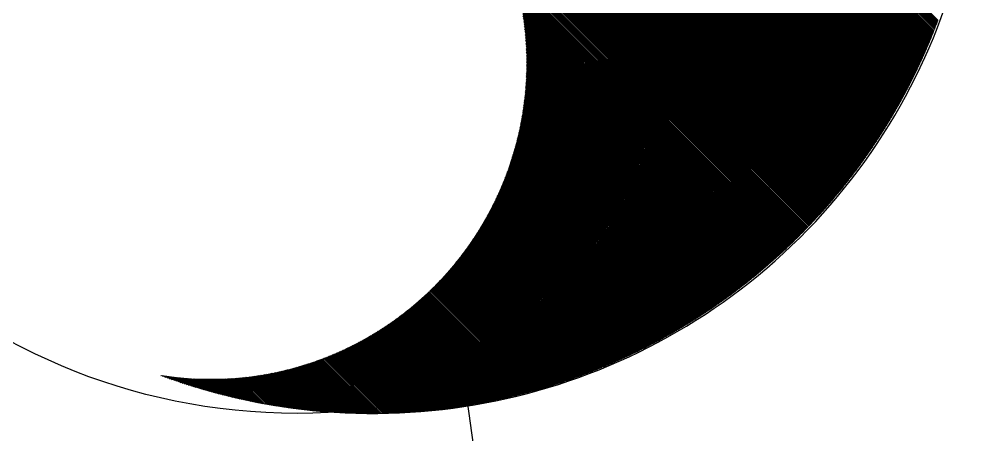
# Model space of a CAD drawing. Extents: x -437689 to -407696, y -55787 to -37037.
# Drawn here: x -424885.2 to -424827.6, y -41449.9 to -41425.2 of the extents above; entities that cross this region are included whole.
import ezdxf

# ---------------------------------------------------------------- set-up
doc = ezdxf.new("R2010")
doc.units = 0
doc.header["$LTSCALE"] = 150
doc.header["$MEASUREMENT"] = 0
doc.layers.add('DR', color=6, linetype='CONTINUOUS')

msp = doc.modelspace()

# ---------------------------------------------------------------- linework, layer by layer
at = {"layer": 'DR', "linetype": 'CONTINUOUS', "ltscale": 900}
for p, q in [((-424873.339, -41383.108, 0), (-424830.741, -41425.706, 0)), ((-424873.302, -41383.06, 0), (-424830.717, -41425.645, 0)), ((-424873.265, -41383.012, 0), (-424830.693, -41425.584, 0)), ((-424873.228, -41382.965, 0), (-424830.67, -41425.523, 0)), ((-424873.19, -41382.917, 0), (-424830.646, -41425.461, 0)), ((-424873.153, -41382.87, 0), (-424830.623, -41425.4, 0)), ((-424873.115, -41382.823, 0), (-424830.6, -41425.338, 0)), ((-424873.077, -41382.776, 0), (-424830.576, -41425.277, 0)), ((-424873.039, -41382.729, 0), (-424830.553, -41425.215, 0)), ((-424873.773, -41383.693, 0), (-424831.033, -41426.432, 0)), ((-424873.737, -41383.643, 0), (-424831.009, -41426.372, 0)), ((-424873.702, -41383.594, 0), (-424830.984, -41426.312, 0)), ((-424873.666, -41383.544, 0), (-424830.959, -41426.252, 0)), ((-424873.631, -41383.495, 0), (-424830.934, -41426.191, 0)), ((-424873.595, -41383.446, 0), (-424830.91, -41426.131, 0)), ((-424873.559, -41383.397, 0), (-424830.886, -41426.071, 0)), ((-424873.522, -41383.349, 0), (-424830.861, -41426.01, 0)), ((-424873.486, -41383.3, 0), (-424830.837, -41425.949, 0)), ((-424873.45, -41383.252, 0), (-424830.813, -41425.889, 0)), ((-424873.413, -41383.204, 0), (-424830.789, -41425.828, 0)), ((-424873.376, -41383.155, 0), (-424830.765, -41425.767, 0)), ((-424874.151, -41384.248, 0), (-424831.313, -41427.086, 0)), ((-424874.117, -41384.196, 0), (-424831.287, -41427.027, 0)), ((-424874.083, -41384.145, 0), (-424831.261, -41426.967, 0)), ((-424874.049, -41384.095, 0), (-424831.236, -41426.908, 0)), ((-424874.015, -41384.044, 0), (-424831.21, -41426.849, 0)), ((-424873.981, -41383.993, 0), (-424831.185, -41426.79, 0)), ((-424873.947, -41383.943, 0), (-424831.159, -41426.73, 0)), ((-424873.912, -41383.892, 0), (-424831.134, -41426.671, 0)), ((-424873.878, -41383.842, 0), (-424831.109, -41426.611, 0)), ((-424873.843, -41383.792, 0), (-424831.083, -41426.551, 0)), ((-424873.808, -41383.742, 0), (-424831.058, -41426.492, 0)), ((-424874.511, -41384.821, 0), (-424831.603, -41427.729, 0)), ((-424874.479, -41384.768, 0), (-424831.576, -41427.671, 0)), ((-424874.447, -41384.715, 0), (-424831.55, -41427.613, 0)), ((-424874.414, -41384.663, 0), (-424831.523, -41427.554, 0)), ((-424874.382, -41384.61, 0), (-424831.496, -41427.496, 0)), ((-424874.349, -41384.558, 0), (-424831.47, -41427.438, 0)), ((-424874.317, -41384.506, 0), (-424831.444, -41427.379, 0)), ((-424874.284, -41384.454, 0), (-424831.417, -41427.321, 0)), ((-424874.251, -41384.402, 0), (-424831.391, -41427.262, 0)), ((-424874.218, -41384.351, 0), (-424831.365, -41427.203, 0)), ((-424874.184, -41384.299, 0), (-424831.339, -41427.144, 0)), ((-424874.852, -41385.413, 0), (-424831.904, -41428.362, 0)), ((-424874.822, -41385.359, 0), (-424831.876, -41428.305, 0)), ((-424874.791, -41385.304, 0), (-424831.848, -41428.247, 0)), ((-424874.761, -41385.25, 0), (-424831.821, -41428.19, 0)), ((-424874.73, -41385.196, 0), (-424831.793, -41428.133, 0)), ((-424874.699, -41385.142, 0), (-424831.766, -41428.075, 0)), ((-424874.668, -41385.088, 0), (-424831.738, -41428.018, 0)), ((-424874.637, -41385.034, 0), (-424831.711, -41427.96, 0)), ((-424874.606, -41384.981, 0), (-424831.684, -41427.902, 0)), ((-424874.574, -41384.927, 0), (-424831.657, -41427.845, 0)), ((-424874.543, -41384.874, 0), (-424831.63, -41427.787, 0)), ((-424875.145, -41385.968, 0), (-424832.186, -41428.928, 0)), ((-424875.117, -41385.912, 0), (-424832.157, -41428.872, 0)), ((-424875.088, -41385.856, 0), (-424832.128, -41428.816, 0)), ((-424875.059, -41385.8, 0), (-424832.1, -41428.759, 0)), ((-424875.03, -41385.744, 0), (-424832.072, -41428.703, 0)), ((-424875.001, -41385.689, 0), (-424832.044, -41428.646, 0)), ((-424874.971, -41385.633, 0), (-424832.015, -41428.589, 0)), ((-424874.942, -41385.578, 0), (-424831.987, -41428.533, 0)), ((-424874.912, -41385.523, 0), (-424831.959, -41428.476, 0)), ((-424874.882, -41385.468, 0), (-424831.931, -41428.419, 0)), ((-424875.422, -41386.54, 0), (-424832.476, -41429.487, 0)), ((-424875.395, -41386.482, 0), (-424832.446, -41429.431, 0)), ((-424875.368, -41386.424, 0), (-424832.417, -41429.376, 0)), ((-424875.341, -41386.367, 0), (-424832.388, -41429.32, 0)), ((-424875.313, -41386.309, 0), (-424832.359, -41429.264, 0)), ((-424875.286, -41386.252, 0), (-424832.33, -41429.209, 0)), ((-424875.258, -41386.195, 0), (-424832.301, -41429.153, 0)), ((-424875.23, -41386.138, 0), (-424832.272, -41429.097, 0)), ((-424875.202, -41386.081, 0), (-424832.243, -41429.041, 0)), ((-424875.174, -41386.025, 0), (-424832.214, -41428.985, 0)), ((-424875.682, -41387.129, 0), (-424832.774, -41430.037, 0)), ((-424875.657, -41387.069, 0), (-424832.744, -41429.982, 0)), ((-424875.631, -41387.01, 0), (-424832.714, -41429.928, 0)), ((-424875.606, -41386.951, 0), (-424832.684, -41429.873, 0)), ((-424875.58, -41386.891, 0), (-424832.654, -41429.818, 0)), ((-424875.554, -41386.832, 0), (-424832.624, -41429.763, 0)), ((-424875.528, -41386.774, 0), (-424832.594, -41429.708, 0)), ((-424875.502, -41386.715, 0), (-424832.564, -41429.653, 0)), ((-424875.475, -41386.657, 0), (-424832.535, -41429.597, 0)), ((-424875.449, -41386.598, 0), (-424832.505, -41429.542, 0)), ((-424875.923, -41387.736, 0), (-424833.08, -41430.579, 0)), ((-424875.9, -41387.674, 0), (-424833.049, -41430.525, 0)), ((-424875.877, -41387.613, 0), (-424833.018, -41430.471, 0)), ((-424875.853, -41387.552, 0), (-424832.987, -41430.417, 0)), ((-424875.829, -41387.491, 0), (-424832.957, -41430.363, 0)), ((-424875.805, -41387.43, 0), (-424832.926, -41430.309, 0)), ((-424875.781, -41387.37, 0), (-424832.895, -41430.255, 0)), ((-424875.756, -41387.309, 0), (-424832.865, -41430.2, 0)), ((-424875.732, -41387.249, 0), (-424832.835, -41430.146, 0)), ((-424875.707, -41387.189, 0), (-424832.804, -41430.092, 0)), ((-424876.125, -41388.298, 0), (-424833.363, -41431.061, 0)), ((-424876.103, -41388.235, 0), (-424833.331, -41431.007, 0)), ((-424876.082, -41388.172, 0), (-424833.299, -41430.954, 0)), ((-424876.06, -41388.109, 0), (-424833.268, -41430.901, 0)), ((-424876.037, -41388.046, 0), (-424833.236, -41430.847, 0)), ((-424876.015, -41387.984, 0), (-424833.205, -41430.794, 0)), ((-424875.992, -41387.922, 0), (-424833.174, -41430.74, 0)), ((-424875.97, -41387.86, 0), (-424833.142, -41430.687, 0)), ((-424875.947, -41387.798, 0), (-424833.111, -41430.633, 0)), ((-424876.311, -41388.876, 0), (-424833.651, -41431.536, 0)), ((-424876.291, -41388.811, 0), (-424833.619, -41431.483, 0)), ((-424876.271, -41388.746, 0), (-424833.586, -41431.431, 0)), ((-424876.251, -41388.682, 0), (-424833.554, -41431.378, 0)), ((-424876.23, -41388.617, 0), (-424833.522, -41431.325, 0)), ((-424876.209, -41388.553, 0), (-424833.49, -41431.272, 0)), ((-424876.189, -41388.489, 0), (-424833.458, -41431.22, 0)), ((-424876.168, -41388.425, 0), (-424833.426, -41431.167, 0)), ((-424876.146, -41388.362, 0), (-424833.394, -41431.114, 0)), ((-424876.461, -41389.404, 0), (-424833.913, -41431.953, 0)), ((-424876.443, -41389.337, 0), (-424833.88, -41431.901, 0)), ((-424876.425, -41389.271, 0), (-424833.847, -41431.849, 0)), ((-424876.406, -41389.205, 0), (-424833.814, -41431.797, 0)), ((-424876.388, -41389.138, 0), (-424833.781, -41431.745, 0)), ((-424876.369, -41389.073, 0), (-424833.749, -41431.693, 0)), ((-424876.35, -41389.007, 0), (-424833.716, -41431.64, 0)), ((-424876.33, -41388.941, 0), (-424833.684, -41431.588, 0)), ((-424876.614, -41390.015, 0), (-424834.213, -41432.416, 0)), ((-424876.598, -41389.946, 0), (-424834.179, -41432.365, 0)), ((-424876.582, -41389.878, 0), (-424834.146, -41432.314, 0)), ((-424876.565, -41389.809, 0), (-424834.112, -41432.262, 0)), ((-424876.549, -41389.741, 0), (-424834.079, -41432.211, 0)), ((-424876.532, -41389.673, 0), (-424834.046, -41432.159, 0)), ((-424876.514, -41389.606, 0), (-424834.012, -41432.108, 0)), ((-424876.497, -41389.538, 0), (-424833.979, -41432.056, 0)), ((-424876.479, -41389.471, 0), (-424833.946, -41432.005, 0)), ((-424876.735, -41390.573, 0), (-424834.485, -41432.823, 0)), ((-424876.72, -41390.503, 0), (-424834.451, -41432.772, 0)), ((-424876.706, -41390.432, 0), (-424834.417, -41432.722, 0)), ((-424876.691, -41390.362, 0), (-424834.383, -41432.671, 0)), ((-424876.676, -41390.292, 0), (-424834.349, -41432.62, 0)), ((-424876.661, -41390.223, 0), (-424834.315, -41432.569, 0)), ((-424876.646, -41390.153, 0), (-424834.281, -41432.518, 0)), ((-424876.63, -41390.084, 0), (-424834.247, -41432.467, 0)), ((-424876.839, -41391.148, 0), (-424834.762, -41433.225, 0)), ((-424876.827, -41391.075, 0), (-424834.727, -41433.175, 0)), ((-424876.814, -41391.003, 0), (-424834.692, -41433.125, 0)), ((-424876.802, -41390.931, 0), (-424834.658, -41433.075, 0)), ((-424876.789, -41390.859, 0), (-424834.623, -41433.024, 0)), ((-424876.776, -41390.787, 0), (-424834.588, -41432.974, 0)), ((-424876.762, -41390.716, 0), (-424834.554, -41432.924, 0)), ((-424876.749, -41390.644, 0), (-424834.52, -41432.873, 0)), ((-424876.926, -41391.739, 0), (-424835.044, -41433.622, 0)), ((-424876.917, -41391.664, 0), (-424835.008, -41433.573, 0)), ((-424876.906, -41391.59, 0), (-424834.973, -41433.523, 0)), ((-424876.896, -41391.515, 0), (-424834.937, -41433.474, 0)), ((-424876.885, -41391.441, 0), (-424834.902, -41433.424, 0)), ((-424876.874, -41391.368, 0), (-424834.867, -41433.374, 0)), ((-424876.863, -41391.294, 0), (-424834.832, -41433.325, 0)), ((-424876.851, -41391.221, 0), (-424834.797, -41433.275, 0)), ((-424876.988, -41392.272, 0), (-424835.294, -41433.966, 0)), ((-424876.98, -41392.195, 0), (-424835.258, -41433.917, 0)), ((-424876.972, -41392.118, 0), (-424835.222, -41433.868, 0)), ((-424876.963, -41392.042, 0), (-424835.186, -41433.819, 0)), ((-424876.955, -41391.966, 0), (-424835.15, -41433.77, 0)), ((-424876.946, -41391.89, 0), (-424835.115, -41433.721, 0)), ((-424876.936, -41391.814, 0), (-424835.079, -41433.671, 0)), ((-424877.04, -41392.898, 0), (-424835.584, -41434.354, 0)), ((-424877.035, -41392.819, 0), (-424835.548, -41434.306, 0)), ((-424877.029, -41392.74, 0), (-424835.511, -41434.258, 0)), ((-424877.023, -41392.661, 0), (-424835.475, -41434.209, 0)), ((-424877.017, -41392.582, 0), (-424835.438, -41434.161, 0)), ((-424877.01, -41392.504, 0), (-424835.402, -41434.112, 0)), ((-424877.003, -41392.426, 0), (-424835.366, -41434.063, 0)), ((-424876.996, -41392.349, 0), (-424835.33, -41434.015, 0)), ((-424877.068, -41393.464, 0), (-424835.842, -41434.69, 0)), ((-424877.065, -41393.383, 0), (-424835.805, -41434.643, 0)), ((-424877.062, -41393.301, 0), (-424835.768, -41434.595, 0)), ((-424877.058, -41393.22, 0), (-424835.731, -41434.547, 0)), ((-424877.054, -41393.139, 0), (-424835.694, -41434.499, 0)), ((-424877.05, -41393.058, 0), (-424835.657, -41434.451, 0)), ((-424877.045, -41392.978, 0), (-424835.621, -41434.403, 0)), ((-424877.078, -41393.964, 0), (-424836.066, -41434.976, 0)), ((-424877.078, -41394.048, 0), (-424836.103, -41435.023, 0)), ((-424877.077, -41393.88, 0), (-424836.028, -41434.928, 0)), ((-424877.076, -41393.796, 0), (-424835.991, -41434.881, 0)), ((-424877.075, -41393.712, 0), (-424835.954, -41434.833, 0)), ((-424877.073, -41393.629, 0), (-424835.916, -41434.786, 0)), ((-424877.071, -41393.547, 0), (-424835.879, -41434.738, 0)), ((-424877.078, -41394.133, 0), (-424836.141, -41435.07, 0)), ((-424877.077, -41394.219, 0), (-424836.179, -41435.117, 0)), ((-424877.077, -41394.304, 0), (-424836.217, -41435.164, 0)), ((-424877.075, -41394.391, 0), (-424836.254, -41435.211, 0)), ((-424877.073, -41394.477, 0), (-424836.292, -41435.258, 0)), ((-424877.071, -41394.564, 0), (-424836.33, -41435.305, 0)), ((-424877.069, -41394.652, 0), (-424836.368, -41435.352, 0)), ((-424877.065, -41394.74, 0), (-424836.407, -41435.399, 0)), ((-424877.062, -41394.828, 0), (-424836.445, -41435.445, 0)), ((-424877.058, -41394.917, 0), (-424836.483, -41435.492, 0)), ((-424877.053, -41395.006, 0), (-424836.521, -41435.538, 0)), ((-424877.049, -41395.096, 0), (-424836.56, -41435.585, 0)), ((-424877.043, -41395.186, 0), (-424836.598, -41435.631, 0)), ((-424877.037, -41395.277, 0), (-424836.637, -41435.677, 0)), ((-424877.031, -41395.368, 0), (-424836.676, -41435.724, 0)), ((-424877.024, -41395.46, 0), (-424836.714, -41435.77, 0)), ((-424877.016, -41395.553, 0), (-424836.753, -41435.816, 0)), ((-424877.008, -41395.645, 0), (-424836.792, -41435.862, 0)), ((-424877, -41395.739, 0), (-424836.831, -41435.908, 0)), ((-424876.991, -41395.833, 0), (-424836.87, -41435.954, 0)), ((-424876.981, -41395.927, 0), (-424836.909, -41435.999, 0)), ((-424876.971, -41396.022, 0), (-424836.948, -41436.045, 0)), ((-424876.96, -41396.118, 0), (-424836.987, -41436.091, 0)), ((-424876.949, -41396.214, 0), (-424837.027, -41436.136, 0)), ((-424876.937, -41396.311, 0), (-424837.066, -41436.182, 0)), ((-424876.925, -41396.408, 0), (-424837.105, -41436.227, 0)), ((-424876.911, -41396.506, 0), (-424837.145, -41436.273, 0)), ((-424876.898, -41396.605, 0), (-424837.184, -41436.318, 0)), ((-424876.883, -41396.704, 0), (-424837.224, -41436.363, 0)), ((-424876.868, -41396.804, 0), (-424837.264, -41436.408, 0)), ((-424876.852, -41396.905, 0), (-424837.304, -41436.453, 0)), ((-424876.835, -41397.006, 0), (-424837.343, -41436.498, 0)), ((-424876.818, -41397.108, 0), (-424837.383, -41436.543, 0)), ((-424876.8, -41397.211, 0), (-424837.423, -41436.588, 0)), ((-424876.781, -41397.315, 0), (-424837.463, -41436.633, 0)), ((-424876.762, -41397.419, 0), (-424837.504, -41436.678, 0)), ((-424876.741, -41397.525, 0), (-424837.544, -41436.722, 0)), ((-424876.72, -41397.631, 0), (-424837.584, -41436.767, 0)), ((-424876.698, -41397.737, 0), (-424837.624, -41436.811, 0)), ((-424876.675, -41397.845, 0), (-424837.665, -41436.856, 0)), ((-424876.652, -41397.954, 0), (-424837.705, -41436.9, 0)), ((-424876.627, -41398.063, 0), (-424837.746, -41436.944, 0)), ((-424876.601, -41398.174, 0), (-424837.786, -41436.989, 0)), ((-424876.575, -41398.285, 0), (-424837.827, -41437.033, 0)), ((-424876.547, -41398.398, 0), (-424837.868, -41437.077, 0)), ((-424859.858, -41415.171, 0), (-424837.909, -41437.121, 0)), ((-424859.337, -41415.777, 0), (-424837.95, -41437.165, 0)), ((-424858.998, -41416.201, 0), (-424837.991, -41437.209, 0)), ((-424858.733, -41416.551, 0), (-424838.032, -41437.252, 0)), ((-424858.51, -41416.859, 0), (-424838.073, -41437.296, 0)), ((-424858.316, -41417.138, 0), (-424838.114, -41437.34, 0)), ((-424858.144, -41417.395, 0), (-424838.155, -41437.383, 0)), ((-424857.988, -41417.636, 0), (-424838.197, -41437.427, 0)), ((-424857.845, -41417.863, 0), (-424838.238, -41437.47, 0)), ((-424857.714, -41418.079, 0), (-424838.28, -41437.514, 0)), ((-424857.592, -41418.286, 0), (-424838.321, -41437.557, 0)), ((-424857.478, -41418.485, 0), (-424838.363, -41437.6, 0)), ((-424857.371, -41418.677, 0), (-424838.405, -41437.643, 0)), ((-424857.271, -41418.862, 0), (-424838.446, -41437.686, 0)), ((-424857.176, -41419.042, 0), (-424838.488, -41437.729, 0)), ((-424857.086, -41419.217, 0), (-424838.53, -41437.772, 0)), ((-424857, -41419.387, 0), (-424838.572, -41437.815, 0)), ((-424856.919, -41419.554, 0), (-424838.614, -41437.858, 0)), ((-424856.841, -41419.716, 0), (-424838.656, -41437.901, 0)), ((-424856.767, -41419.875, 0), (-424838.698, -41437.944, 0)), ((-424856.696, -41420.03, 0), (-424838.741, -41437.986, 0)), ((-424856.628, -41420.183, 0), (-424838.783, -41438.029, 0)), ((-424856.564, -41420.333, 0), (-424838.825, -41438.071, 0)), ((-424856.501, -41420.48, 0), (-424838.868, -41438.113, 0)), ((-424856.441, -41420.625, 0), (-424838.91, -41438.156, 0)), ((-424856.384, -41420.767, 0), (-424838.953, -41438.198, 0)), ((-424856.329, -41420.907, 0), (-424838.996, -41438.24, 0)), ((-424856.275, -41421.045, 0), (-424839.038, -41438.282, 0)), ((-424856.224, -41421.181, 0), (-424839.081, -41438.324, 0)), ((-424856.175, -41421.316, 0), (-424839.124, -41438.366, 0)), ((-424856.127, -41421.448, 0), (-424839.167, -41438.408, 0)), ((-424856.081, -41421.579, 0), (-424839.21, -41438.45, 0)), ((-424856.037, -41421.708, 0), (-424839.253, -41438.492, 0)), ((-424855.994, -41421.836, 0), (-424839.296, -41438.533, 0)), ((-424855.953, -41421.962, 0), (-424839.34, -41438.575, 0)), ((-424855.913, -41422.086, 0), (-424839.383, -41438.616, 0)), ((-424855.875, -41422.209, 0), (-424839.426, -41438.658, 0)), ((-424855.838, -41422.331, 0), (-424839.47, -41438.699, 0)), ((-424855.802, -41422.452, 0), (-424839.513, -41438.741, 0)), ((-424855.767, -41422.571, 0), (-424839.557, -41438.782, 0)), ((-424855.734, -41422.69, 0), (-424839.601, -41438.823, 0)), ((-424855.702, -41422.807, 0), (-424839.644, -41438.864, 0)), ((-424855.671, -41422.923, 0), (-424839.688, -41438.905, 0)), ((-424855.641, -41423.038, 0), (-424839.732, -41438.946, 0)), ((-424855.611, -41423.152, 0), (-424839.776, -41438.987, 0)), ((-424855.583, -41423.265, 0), (-424839.82, -41439.028, 0)), ((-424855.556, -41423.377, 0), (-424839.864, -41439.069, 0)), ((-424855.53, -41423.488, 0), (-424839.908, -41439.109, 0)), ((-424855.505, -41423.598, 0), (-424839.953, -41439.15, 0)), ((-424855.481, -41423.707, 0), (-424839.997, -41439.19, 0)), ((-424855.457, -41423.815, 0), (-424840.041, -41439.231, 0)), ((-424855.435, -41423.923, 0), (-424840.086, -41439.271, 0)), ((-424855.413, -41424.029, 0), (-424840.13, -41439.312, 0)), ((-424855.392, -41424.135, 0), (-424840.175, -41439.352, 0)), ((-424855.371, -41424.24, 0), (-424840.22, -41439.392, 0)), ((-424855.352, -41424.345, 0), (-424840.264, -41439.432, 0)), ((-424855.333, -41424.448, 0), (-424840.309, -41439.472, 0)), ((-424855.315, -41424.551, 0), (-424840.354, -41439.512, 0)), ((-424855.298, -41424.653, 0), (-424840.399, -41439.552, 0)), ((-424855.281, -41424.755, 0), (-424840.444, -41439.592, 0)), ((-424855.265, -41424.856, 0), (-424840.489, -41439.632, 0)), ((-424855.25, -41424.956, 0), (-424840.534, -41439.671, 0)), ((-424855.235, -41425.055, 0), (-424840.58, -41439.711, 0)), ((-424855.221, -41425.154, 0), (-424840.625, -41439.751, 0)), ((-424855.208, -41425.252, 0), (-424840.67, -41439.79, 0)), ((-424855.195, -41425.35, 0), (-424840.716, -41439.829, 0)), ((-424855.183, -41425.447, 0), (-424840.761, -41439.869, 0)), ((-424855.171, -41425.544, 0), (-424840.807, -41439.908, 0)), ((-424855.16, -41425.639, 0), (-424840.853, -41439.947, 0)), ((-424855.15, -41425.735, 0), (-424840.898, -41439.986, 0)), ((-424855.14, -41425.83, 0), (-424840.944, -41440.025, 0)), ((-424855.13, -41425.924, 0), (-424840.99, -41440.064, 0)), ((-424855.121, -41426.018, 0), (-424841.036, -41440.103, 0)), ((-424855.113, -41426.111, 0), (-424841.082, -41440.142, 0)), ((-424855.105, -41426.204, 0), (-424841.128, -41440.181, 0)), ((-424855.098, -41426.296, 0), (-424841.174, -41440.219, 0)), ((-424855.091, -41426.387, 0), (-424841.22, -41440.258, 0)), ((-424855.085, -41426.479, 0), (-424841.267, -41440.297, 0)), ((-424855.079, -41426.569, 0), (-424841.313, -41440.335, 0)), ((-424855.073, -41426.66, 0), (-424841.36, -41440.373, 0)), ((-424855.068, -41426.75, 0), (-424841.406, -41440.412, 0)), ((-424855.064, -41426.839, 0), (-424841.453, -41440.45, 0)), ((-424855.06, -41426.928, 0), (-424841.499, -41440.488, 0)), ((-424855.056, -41427.016, 0), (-424841.546, -41440.526, 0)), ((-424855.053, -41427.105, 0), (-424841.593, -41440.564, 0)), ((-424855.05, -41427.192, 0), (-424841.64, -41440.602, 0)), ((-424855.048, -41427.279, 0), (-424841.687, -41440.64, 0)), ((-424855.046, -41427.366, 0), (-424841.734, -41440.678, 0)), ((-424855.044, -41427.453, 0), (-424841.781, -41440.716, 0)), ((-424855.044, -41428.047, 0), (-424842.113, -41440.978, 0)), ((-424855.043, -41427.539, 0), (-424841.828, -41440.754, 0)), ((-424855.043, -41427.963, 0), (-424842.065, -41440.941, 0)), ((-424855.042, -41427.624, 0), (-424841.875, -41440.791, 0)), ((-424855.042, -41427.709, 0), (-424841.923, -41440.829, 0)), ((-424855.042, -41427.794, 0), (-424841.97, -41440.866, 0)), ((-424855.042, -41427.879, 0), (-424842.017, -41440.904, 0)), ((-424855.062, -41428.623, 0), (-424842.448, -41441.237, 0)), ((-424855.058, -41428.541, 0), (-424842.4, -41441.2, 0)), ((-424855.055, -41428.46, 0), (-424842.352, -41441.163, 0)), ((-424855.052, -41428.378, 0), (-424842.304, -41441.126, 0)), ((-424855.05, -41428.296, 0), (-424842.256, -41441.089, 0)), ((-424855.047, -41428.213, 0), (-424842.208, -41441.052, 0)), ((-424855.046, -41428.13, 0), (-424842.16, -41441.015, 0)), ((-424855.096, -41429.182, 0), (-424842.787, -41441.492, 0)), ((-424855.091, -41429.103, 0), (-424842.738, -41441.456, 0)), ((-424855.085, -41429.024, 0), (-424842.689, -41441.419, 0)), ((-424855.08, -41428.944, 0), (-424842.641, -41441.383, 0)), ((-424855.075, -41428.864, 0), (-424842.593, -41441.347, 0)), ((-424855.07, -41428.784, 0), (-424842.544, -41441.31, 0)), ((-424855.066, -41428.704, 0), (-424842.496, -41441.273, 0)), ((-424855.146, -41429.727, 0), (-424843.129, -41441.744, 0)), ((-424855.138, -41429.65, 0), (-424843.08, -41441.708, 0)), ((-424855.13, -41429.573, 0), (-424843.031, -41441.672, 0)), ((-424855.123, -41429.495, 0), (-424842.982, -41441.636, 0)), ((-424855.116, -41429.417, 0), (-424842.933, -41441.6, 0)), ((-424855.109, -41429.339, 0), (-424842.884, -41441.564, 0)), ((-424855.103, -41429.261, 0), (-424842.835, -41441.528, 0)), ((-424855.22, -41430.332, 0), (-424843.525, -41442.027, 0)), ((-424855.21, -41430.257, 0), (-424843.475, -41441.992, 0)), ((-424855.2, -41430.182, 0), (-424843.425, -41441.956, 0)), ((-424855.19, -41430.107, 0), (-424843.376, -41441.921, 0)), ((-424855.181, -41430.031, 0), (-424843.326, -41441.886, 0)), ((-424855.172, -41429.956, 0), (-424843.277, -41441.85, 0)), ((-424855.163, -41429.88, 0), (-424843.228, -41441.815, 0)), ((-424855.154, -41429.803, 0), (-424843.178, -41441.779, 0)), ((-424855.311, -41430.92, 0), (-424843.925, -41442.305, 0)), ((-424855.298, -41430.847, 0), (-424843.875, -41442.27, 0)), ((-424855.286, -41430.774, 0), (-424843.825, -41442.236, 0)), ((-424855.275, -41430.701, 0), (-424843.774, -41442.201, 0)), ((-424855.263, -41430.628, 0), (-424843.724, -41442.166, 0)), ((-424855.252, -41430.554, 0), (-424843.674, -41442.132, 0)), ((-424855.241, -41430.48, 0), (-424843.624, -41442.097, 0)), ((-424855.23, -41430.406, 0), (-424843.575, -41442.062, 0)), ((-424855.418, -41431.492, 0), (-424844.33, -41442.579, 0)), ((-424855.403, -41431.421, 0), (-424844.28, -41442.545, 0)), ((-424855.389, -41431.35, 0), (-424844.229, -41442.511, 0)), ((-424855.376, -41431.279, 0), (-424844.178, -41442.477, 0)), ((-424855.362, -41431.207, 0), (-424844.127, -41442.442, 0)), ((-424855.349, -41431.136, 0), (-424844.077, -41442.408, 0)), ((-424855.336, -41431.064, 0), (-424844.026, -41442.374, 0)), ((-424855.323, -41430.992, 0), (-424843.976, -41442.339, 0)), ((-424855.539, -41432.049, 0), (-424844.74, -41442.847, 0)), ((-424855.523, -41431.98, 0), (-424844.689, -41442.814, 0)), ((-424855.508, -41431.911, 0), (-424844.637, -41442.781, 0)), ((-424855.492, -41431.841, 0), (-424844.586, -41442.747, 0)), ((-424855.477, -41431.772, 0), (-424844.535, -41442.714, 0)), ((-424855.461, -41431.702, 0), (-424844.484, -41442.68, 0)), ((-424855.447, -41431.632, 0), (-424844.432, -41442.646, 0)), ((-424855.432, -41431.562, 0), (-424844.381, -41442.613, 0)), ((-424855.675, -41432.592, 0), (-424845.155, -41443.111, 0)), ((-424855.657, -41432.524, 0), (-424845.103, -41443.079, 0)), ((-424855.64, -41432.457, 0), (-424845.051, -41443.046, 0)), ((-424855.623, -41432.39, 0), (-424844.999, -41443.013, 0)), ((-424855.606, -41432.322, 0), (-424844.947, -41442.98, 0)), ((-424855.589, -41432.254, 0), (-424844.895, -41442.947, 0)), ((-424855.572, -41432.186, 0), (-424844.844, -41442.914, 0)), ((-424855.556, -41432.117, 0), (-424844.792, -41442.881, 0)), ((-424855.844, -41433.186, 0), (-424845.628, -41443.403, 0)), ((-424855.824, -41433.121, 0), (-424845.575, -41443.371, 0)), ((-424855.805, -41433.056, 0), (-424845.522, -41443.338, 0)), ((-424855.786, -41432.99, 0), (-424845.47, -41443.306, 0)), ((-424855.767, -41432.924, 0), (-424845.417, -41443.274, 0)), ((-424855.748, -41432.858, 0), (-424845.365, -41443.242, 0)), ((-424855.73, -41432.792, 0), (-424845.312, -41443.209, 0)), ((-424855.711, -41432.725, 0), (-424845.26, -41443.177, 0)), ((-424855.693, -41432.658, 0), (-424845.207, -41443.144, 0)), ((-424856.029, -41433.765, 0), (-424846.107, -41443.687, 0)), ((-424856.008, -41433.702, 0), (-424846.053, -41443.656, 0)), ((-424855.986, -41433.638, 0), (-424846, -41443.625, 0)), ((-424855.966, -41433.574, 0), (-424845.946, -41443.593, 0)), ((-424855.945, -41433.51, 0), (-424845.893, -41443.562, 0)), ((-424855.924, -41433.446, 0), (-424845.84, -41443.53, 0)), ((-424855.904, -41433.381, 0), (-424845.787, -41443.498, 0)), ((-424855.884, -41433.316, 0), (-424845.734, -41443.466, 0)), ((-424855.864, -41433.251, 0), (-424845.681, -41443.435, 0)), ((-424856.229, -41434.329, 0), (-424846.592, -41443.966, 0)), ((-424856.206, -41434.267, 0), (-424846.538, -41443.935, 0)), ((-424856.183, -41434.205, 0), (-424846.483, -41443.905, 0)), ((-424856.161, -41434.143, 0), (-424846.429, -41443.874, 0)), ((-424856.138, -41434.08, 0), (-424846.375, -41443.843, 0)), ((-424856.116, -41434.018, 0), (-424846.321, -41443.812, 0)), ((-424856.094, -41433.955, 0), (-424846.268, -41443.781, 0)), ((-424856.072, -41433.892, 0), (-424846.214, -41443.75, 0)), ((-424856.05, -41433.829, 0), (-424846.16, -41443.719, 0)), ((-424856.468, -41434.938, 0), (-424847.138, -41444.268, 0)), ((-424856.444, -41434.878, 0), (-424847.083, -41444.238, 0)), ((-424856.419, -41434.818, 0), (-424847.028, -41444.208, 0)), ((-424856.395, -41434.757, 0), (-424846.974, -41444.178, 0)), ((-424856.37, -41434.696, 0), (-424846.919, -41444.148, 0)), ((-424856.346, -41434.636, 0), (-424846.864, -41444.118, 0)), ((-424856.323, -41434.575, 0), (-424846.809, -41444.088, 0)), ((-424856.299, -41434.513, 0), (-424846.755, -41444.057, 0)), ((-424856.275, -41434.452, 0), (-424846.7, -41444.027, 0)), ((-424856.252, -41434.39, 0), (-424846.646, -41443.996, 0)), ((-424856.725, -41435.53, 0), (-424847.693, -41444.562, 0)), ((-424856.698, -41435.472, 0), (-424847.637, -41444.533, 0)), ((-424856.672, -41435.413, 0), (-424847.581, -41444.504, 0)), ((-424856.646, -41435.354, 0), (-424847.526, -41444.475, 0)), ((-424856.62, -41435.295, 0), (-424847.47, -41444.445, 0)), ((-424856.594, -41435.236, 0), (-424847.415, -41444.416, 0)), ((-424856.569, -41435.177, 0), (-424847.359, -41444.386, 0)), ((-424856.543, -41435.117, 0), (-424847.304, -41444.357, 0)), ((-424856.518, -41435.058, 0), (-424847.249, -41444.327, 0)), ((-424856.493, -41434.998, 0), (-424847.193, -41444.298, 0)), ((-424856.998, -41436.105, 0), (-424848.256, -41444.848, 0)), ((-424856.97, -41436.049, 0), (-424848.199, -41444.819, 0)), ((-424856.942, -41435.992, 0), (-424848.143, -41444.791, 0)), ((-424856.914, -41435.935, 0), (-424848.086, -41444.763, 0)), ((-424856.887, -41435.877, 0), (-424848.03, -41444.734, 0)), ((-424856.859, -41435.82, 0), (-424847.973, -41444.706, 0)), ((-424856.832, -41435.762, 0), (-424847.917, -41444.677, 0)), ((-424856.805, -41435.704, 0), (-424847.861, -41444.648, 0)), ((-424856.778, -41435.646, 0), (-424847.805, -41444.62, 0)), ((-424856.751, -41435.588, 0), (-424847.749, -41444.591, 0)), ((-424857.287, -41436.665, 0), (-424848.827, -41445.125, 0)), ((-424857.257, -41436.61, 0), (-424848.769, -41445.098, 0)), ((-424857.228, -41436.554, 0), (-424848.712, -41445.07, 0)), ((-424857.198, -41436.499, 0), (-424848.655, -41445.043, 0)), ((-424857.169, -41436.443, 0), (-424848.597, -41445.015, 0)), ((-424857.14, -41436.387, 0), (-424848.54, -41444.987, 0)), ((-424857.112, -41436.331, 0), (-424848.483, -41444.96, 0)), ((-424857.083, -41436.275, 0), (-424848.426, -41444.932, 0)), ((-424857.054, -41436.219, 0), (-424848.369, -41444.904, 0)), ((-424857.026, -41436.162, 0), (-424848.312, -41444.876, 0)), ((-424857.622, -41437.263, 0), (-424849.465, -41445.42, 0)), ((-424857.591, -41437.209, 0), (-424849.406, -41445.394, 0)), ((-424857.56, -41437.156, 0), (-424849.348, -41445.368, 0)), ((-424857.529, -41437.102, 0), (-424849.29, -41445.341, 0)), ((-424857.498, -41437.048, 0), (-424849.232, -41445.314, 0)), ((-424857.468, -41436.993, 0), (-424849.173, -41445.287, 0)), ((-424857.437, -41436.939, 0), (-424849.115, -41445.261, 0)), ((-424857.407, -41436.885, 0), (-424849.058, -41445.234, 0)), ((-424857.376, -41436.83, 0), (-424849, -41445.207, 0)), ((-424857.346, -41436.775, 0), (-424848.942, -41445.18, 0)), ((-424857.317, -41436.72, 0), (-424848.884, -41445.152, 0)), ((-424857.943, -41437.791, 0), (-424850.054, -41445.68, 0)), ((-424857.91, -41437.739, 0), (-424849.994, -41445.654, 0)), ((-424857.878, -41437.686, 0), (-424849.935, -41445.629, 0)), ((-424857.845, -41437.634, 0), (-424849.876, -41445.603, 0)), ((-424857.813, -41437.581, 0), (-424849.817, -41445.577, 0)), ((-424857.781, -41437.529, 0), (-424849.758, -41445.551, 0)), ((-424857.749, -41437.476, 0), (-424849.699, -41445.525, 0)), ((-424857.717, -41437.423, 0), (-424849.641, -41445.499, 0)), ((-424857.685, -41437.37, 0), (-424849.582, -41445.473, 0)), ((-424857.654, -41437.316, 0), (-424849.523, -41445.447, 0)), ((-424858.347, -41438.405, 0), (-424850.772, -41445.98, 0)), ((-424858.313, -41438.354, 0), (-424850.712, -41445.955, 0)), ((-424858.278, -41438.304, 0), (-424850.652, -41445.931, 0)), ((-424858.244, -41438.253, 0), (-424850.591, -41445.906, 0)), ((-424858.21, -41438.202, 0), (-424850.531, -41445.881, 0)), ((-424858.176, -41438.151, 0), (-424850.471, -41445.856, 0)), ((-424858.143, -41438.1, 0), (-424850.411, -41445.831, 0)), ((-424858.109, -41438.049, 0), (-424850.352, -41445.806, 0)), ((-424858.076, -41437.998, 0), (-424850.292, -41445.781, 0)), ((-424858.042, -41437.946, 0), (-424850.232, -41445.756, 0)), ((-424858.009, -41437.894, 0), (-424850.173, -41445.731, 0)), ((-424857.976, -41437.843, 0), (-424850.113, -41445.705, 0)), ((-424858.736, -41438.95, 0), (-424851.442, -41446.243, 0)), ((-424858.7, -41438.901, 0), (-424851.381, -41446.22, 0)), ((-424858.664, -41438.852, 0), (-424851.32, -41446.196, 0)), ((-424858.628, -41438.803, 0), (-424851.258, -41446.172, 0)), ((-424858.592, -41438.753, 0), (-424851.197, -41446.149, 0)), ((-424858.557, -41438.704, 0), (-424851.136, -41446.125, 0)), ((-424858.522, -41438.655, 0), (-424851.075, -41446.101, 0)), ((-424858.487, -41438.605, 0), (-424851.015, -41446.077, 0)), ((-424858.451, -41438.555, 0), (-424850.954, -41446.053, 0)), ((-424858.417, -41438.505, 0), (-424850.893, -41446.028, 0)), ((-424858.382, -41438.455, 0), (-424850.833, -41446.004, 0)), ((-424859.179, -41439.525, 0), (-424852.186, -41446.517, 0)), ((-424859.141, -41439.478, 0), (-424852.124, -41446.495, 0)), ((-424859.104, -41439.43, 0), (-424852.061, -41446.473, 0)), ((-424859.066, -41439.383, 0), (-424851.999, -41446.45, 0)), ((-424859.029, -41439.335, 0), (-424851.937, -41446.428, 0)), ((-424858.992, -41439.288, 0), (-424851.875, -41446.405, 0)), ((-424858.955, -41439.24, 0), (-424851.813, -41446.382, 0)), ((-424858.918, -41439.192, 0), (-424851.751, -41446.359, 0)), ((-424858.881, -41439.144, 0), (-424851.689, -41446.336, 0)), ((-424858.845, -41439.095, 0), (-424851.627, -41446.313, 0)), ((-424858.808, -41439.047, 0), (-424851.565, -41446.29, 0)), ((-424858.772, -41438.998, 0), (-424851.504, -41446.266, 0)), ((-424859.681, -41440.126, 0), (-424853.008, -41446.799, 0)), ((-424859.642, -41440.08, 0), (-424852.944, -41446.778, 0)), ((-424859.602, -41440.035, 0), (-424852.88, -41446.757, 0)), ((-424859.563, -41439.989, 0), (-424852.817, -41446.736, 0)), ((-424859.524, -41439.943, 0), (-424852.753, -41446.714, 0)), ((-424859.485, -41439.897, 0), (-424852.69, -41446.693, 0)), ((-424859.446, -41439.851, 0), (-424852.626, -41446.671, 0)), ((-424859.408, -41439.805, 0), (-424852.563, -41446.65, 0)), ((-424859.369, -41439.759, 0), (-424852.5, -41446.628, 0)), ((-424859.331, -41439.712, 0), (-424852.437, -41446.606, 0)), ((-424859.293, -41439.666, 0), (-424852.374, -41446.584, 0)), ((-424859.255, -41439.619, 0), (-424852.311, -41446.562, 0)), ((-424859.217, -41439.572, 0), (-424852.249, -41446.54, 0)), ((-424860.207, -41440.703, 0), (-424853.846, -41447.064, 0)), ((-424860.165, -41440.66, 0), (-424853.781, -41447.044, 0)), ((-424860.124, -41440.616, 0), (-424853.716, -41447.024, 0)), ((-424860.083, -41440.572, 0), (-424853.651, -41447.004, 0)), ((-424860.042, -41440.528, 0), (-424853.586, -41446.984, 0)), ((-424860.002, -41440.484, 0), (-424853.521, -41446.964, 0)), ((-424859.961, -41440.439, 0), (-424853.457, -41446.944, 0)), ((-424859.921, -41440.395, 0), (-424853.392, -41446.924, 0)), ((-424859.881, -41440.35, 0), (-424853.328, -41446.903, 0)), ((-424859.84, -41440.306, 0), (-424853.264, -41446.882, 0)), ((-424859.8, -41440.261, 0), (-424853.199, -41446.862, 0)), ((-424859.76, -41440.216, 0), (-424853.135, -41446.841, 0)), ((-424859.721, -41440.171, 0), (-424853.071, -41446.82, 0)), ((-424860.755, -41441.258, 0), (-424854.701, -41447.311, 0)), ((-424860.712, -41441.216, 0), (-424854.635, -41447.293, 0)), ((-424860.669, -41441.174, 0), (-424854.569, -41447.275, 0)), ((-424860.626, -41441.132, 0), (-424854.502, -41447.256, 0)), ((-424860.584, -41441.09, 0), (-424854.436, -41447.237, 0)), ((-424860.541, -41441.047, 0), (-424854.37, -41447.218, 0)), ((-424860.499, -41441.005, 0), (-424854.304, -41447.199, 0)), ((-424860.457, -41440.962, 0), (-424854.238, -41447.18, 0)), ((-424860.415, -41440.919, 0), (-424854.173, -41447.161, 0)), ((-424860.373, -41440.876, 0), (-424854.107, -41447.142, 0)), ((-424860.331, -41440.833, 0), (-424854.042, -41447.123, 0)), ((-424860.289, -41440.79, 0), (-424853.976, -41447.103, 0)), ((-424860.248, -41440.747, 0), (-424853.911, -41447.084, 0)), ((-424861.416, -41441.87, 0), (-424855.711, -41447.574, 0)), ((-424861.371, -41441.83, 0), (-424855.643, -41447.558, 0)), ((-424861.326, -41441.79, 0), (-424855.575, -41447.541, 0)), ((-424861.281, -41441.75, 0), (-424855.507, -41447.524, 0)), ((-424861.237, -41441.71, 0), (-424855.44, -41447.507, 0)), ((-424861.192, -41441.669, 0), (-424855.372, -41447.489, 0)), ((-424861.148, -41441.629, 0), (-424855.304, -41447.472, 0)), ((-424861.104, -41441.588, 0), (-424855.237, -41447.455, 0)), ((-424861.059, -41441.547, 0), (-424855.17, -41447.437, 0)), ((-424861.016, -41441.506, 0), (-424855.102, -41447.42, 0)), ((-424860.972, -41441.465, 0), (-424855.035, -41447.402, 0)), ((-424860.928, -41441.424, 0), (-424854.968, -41447.384, 0)), ((-424860.885, -41441.383, 0), (-424854.901, -41447.366, 0)), ((-424860.841, -41441.341, 0), (-424854.835, -41447.348, 0)), ((-424860.798, -41441.3, 0), (-424854.768, -41447.33, 0)), ((-424862.06, -41442.413, 0), (-424856.677, -41447.797, 0)), ((-424862.013, -41442.375, 0), (-424856.607, -41447.782, 0)), ((-424861.967, -41442.337, 0), (-424856.538, -41447.766, 0)), ((-424861.92, -41442.299, 0), (-424856.468, -41447.751, 0)), ((-424861.873, -41442.261, 0), (-424856.399, -41447.735, 0)), ((-424861.827, -41442.222, 0), (-424856.329, -41447.72, 0)), ((-424861.781, -41442.184, 0), (-424856.26, -41447.704, 0)), ((-424861.735, -41442.145, 0), (-424856.191, -41447.688, 0)), ((-424861.689, -41442.106, 0), (-424856.122, -41447.672, 0)), ((-424861.643, -41442.067, 0), (-424856.054, -41447.656, 0)), ((-424861.597, -41442.028, 0), (-424855.985, -41447.64, 0)), ((-424861.552, -41441.989, 0), (-424855.916, -41447.624, 0)), ((-424861.506, -41441.949, 0), (-424855.848, -41447.607, 0)), ((-424861.461, -41441.91, 0), (-424855.78, -41447.591, 0)), ((-424862.83, -41443.001, 0), (-424857.809, -41448.022, 0)), ((-424862.781, -41442.965, 0), (-424857.737, -41448.009, 0)), ((-424862.732, -41442.93, 0), (-424857.666, -41447.996, 0)), ((-424862.683, -41442.894, 0), (-424857.594, -41447.982, 0)), ((-424862.634, -41442.858, 0), (-424857.523, -41447.969, 0)), ((-424862.586, -41442.821, 0), (-424857.452, -41447.955, 0)), ((-424862.537, -41442.785, 0), (-424857.381, -41447.941, 0)), ((-424862.489, -41442.748, 0), (-424857.31, -41447.927, 0)), ((-424862.441, -41442.712, 0), (-424857.239, -41447.913, 0)), ((-424862.393, -41442.675, 0), (-424857.168, -41447.899, 0)), ((-424862.345, -41442.638, 0), (-424857.098, -41447.885, 0)), ((-424862.297, -41442.601, 0), (-424857.027, -41447.871, 0)), ((-424862.249, -41442.564, 0), (-424856.957, -41447.856, 0)), ((-424862.202, -41442.526, 0), (-424856.887, -41447.841, 0)), ((-424862.155, -41442.489, 0), (-424856.817, -41447.827, 0)), ((-424862.107, -41442.451, 0), (-424856.747, -41447.812, 0)), ((-424863.687, -41443.586, 0), (-424859.048, -41448.226, 0)), ((-424863.636, -41443.553, 0), (-424858.974, -41448.215, 0)), ((-424863.584, -41443.52, 0), (-424858.9, -41448.204, 0)), ((-424863.533, -41443.486, 0), (-424858.826, -41448.193, 0)), ((-424863.482, -41443.452, 0), (-424858.753, -41448.181, 0)), ((-424863.431, -41443.419, 0), (-424858.679, -41448.17, 0)), ((-424863.38, -41443.385, 0), (-424858.606, -41448.158, 0)), ((-424863.329, -41443.35, 0), (-424858.533, -41448.147, 0)), ((-424863.279, -41443.316, 0), (-424858.46, -41448.135, 0)), ((-424863.228, -41443.282, 0), (-424858.387, -41448.123, 0)), ((-424863.178, -41443.247, 0), (-424858.315, -41448.111, 0)), ((-424863.128, -41443.212, 0), (-424858.242, -41448.098, 0)), ((-424863.078, -41443.178, 0), (-424858.169, -41448.086, 0)), ((-424863.028, -41443.143, 0), (-424858.097, -41448.074, 0)), ((-424862.978, -41443.107, 0), (-424858.025, -41448.061, 0)), ((-424862.929, -41443.072, 0), (-424857.953, -41448.048, 0)), ((-424862.879, -41443.037, 0), (-424857.881, -41448.035, 0)), ((-424864.641, -41444.16, 0), (-424860.403, -41448.399, 0)), ((-424864.587, -41444.13, 0), (-424860.326, -41448.39, 0)), ((-424864.532, -41444.099, 0), (-424860.25, -41448.382, 0)), ((-424864.479, -41444.068, 0), (-424860.173, -41448.373, 0)), ((-424864.425, -41444.037, 0), (-424860.097, -41448.364, 0)), ((-424864.371, -41444.006, 0), (-424860.022, -41448.355, 0)), ((-424864.318, -41443.974, 0), (-424859.946, -41448.346, 0)), ((-424864.264, -41443.943, 0), (-424859.87, -41448.337, 0)), ((-424864.211, -41443.911, 0), (-424859.795, -41448.328, 0)), ((-424864.158, -41443.879, 0), (-424859.719, -41448.318, 0)), ((-424864.105, -41443.847, 0), (-424859.644, -41448.308, 0)), ((-424864.052, -41443.815, 0), (-424859.569, -41448.299, 0)), ((-424864, -41443.783, 0), (-424859.494, -41448.289, 0)), ((-424863.947, -41443.751, 0), (-424859.419, -41448.279, 0)), ((-424863.895, -41443.718, 0), (-424859.345, -41448.268, 0)), ((-424863.843, -41443.685, 0), (-424859.27, -41448.258, 0)), ((-424863.791, -41443.653, 0), (-424859.196, -41448.247, 0)), ((-424863.739, -41443.62, 0), (-424859.122, -41448.237, 0)), ((-424865.758, -41444.74, 0), (-424861.965, -41448.533, 0)), ((-424865.7, -41444.713, 0), (-424861.885, -41448.528, 0)), ((-424865.643, -41444.685, 0), (-424861.806, -41448.523, 0)), ((-424865.586, -41444.657, 0), (-424861.727, -41448.517, 0)), ((-424865.529, -41444.629, 0), (-424861.647, -41448.511, 0)), ((-424865.473, -41444.601, 0), (-424861.568, -41448.506, 0)), ((-424865.416, -41444.573, 0), (-424861.49, -41448.499, 0)), ((-424865.36, -41444.544, 0), (-424861.411, -41448.493, 0)), ((-424865.304, -41444.516, 0), (-424861.332, -41448.487, 0)), ((-424865.247, -41444.487, 0), (-424861.254, -41448.48, 0)), ((-424865.191, -41444.458, 0), (-424861.176, -41448.474, 0)), ((-424865.136, -41444.429, 0), (-424861.098, -41448.467, 0)), ((-424865.08, -41444.4, 0), (-424861.02, -41448.46, 0)), ((-424865.025, -41444.37, 0), (-424860.942, -41448.453, 0)), ((-424864.969, -41444.341, 0), (-424860.865, -41448.446, 0)), ((-424864.914, -41444.311, 0), (-424860.787, -41448.438, 0)), ((-424864.859, -41444.281, 0), (-424860.71, -41448.43, 0)), ((-424864.804, -41444.251, 0), (-424860.633, -41448.423, 0)), ((-424864.75, -41444.221, 0), (-424860.556, -41448.415, 0)), ((-424864.695, -41444.191, 0), (-424860.479, -41448.407, 0)), ((-424867.061, -41445.303, 0), (-424863.761, -41448.604, 0)), ((-424867, -41445.28, 0), (-424863.678, -41448.602, 0)), ((-424866.94, -41445.256, 0), (-424863.594, -41448.601, 0)), ((-424866.879, -41445.232, 0), (-424863.511, -41448.599, 0)), ((-424866.818, -41445.207, 0), (-424863.428, -41448.597, 0)), ((-424866.758, -41445.183, 0), (-424863.345, -41448.595, 0)), ((-424866.698, -41445.158, 0), (-424863.263, -41448.593, 0)), ((-424866.638, -41445.133, 0), (-424863.18, -41448.591, 0)), ((-424866.578, -41445.108, 0), (-424863.098, -41448.588, 0)), ((-424866.518, -41445.083, 0), (-424863.016, -41448.585, 0)), ((-424866.459, -41445.058, 0), (-424862.934, -41448.582, 0)), ((-424866.399, -41445.032, 0), (-424862.852, -41448.579, 0)), ((-424866.34, -41445.006, 0), (-424862.771, -41448.576, 0)), ((-424866.281, -41444.981, 0), (-424862.689, -41448.572, 0)), ((-424866.222, -41444.954, 0), (-424862.608, -41448.569, 0)), ((-424866.164, -41444.928, 0), (-424862.527, -41448.565, 0)), ((-424866.105, -41444.902, 0), (-424862.446, -41448.561, 0)), ((-424866.047, -41444.875, 0), (-424862.366, -41448.557, 0)), ((-424865.989, -41444.849, 0), (-424862.285, -41448.552, 0)), ((-424865.931, -41444.822, 0), (-424862.205, -41448.548, 0)), ((-424865.873, -41444.795, 0), (-424862.125, -41448.543, 0)), ((-424865.815, -41444.768, 0), (-424862.045, -41448.538, 0)), ((-424868.846, -41445.895, 0), (-424866.184, -41448.557, 0)), ((-424868.779, -41445.876, 0), (-424866.095, -41448.561, 0)), ((-424868.713, -41445.858, 0), (-424866.006, -41448.566, 0)), ((-424868.647, -41445.839, 0), (-424865.916, -41448.57, 0)), ((-424868.582, -41445.82, 0), (-424865.828, -41448.574, 0)), ((-424868.516, -41445.8, 0), (-424865.739, -41448.577, 0)), ((-424868.451, -41445.781, 0), (-424865.651, -41448.581, 0)), ((-424868.386, -41445.761, 0), (-424865.563, -41448.584, 0)), ((-424868.321, -41445.741, 0), (-424865.475, -41448.587, 0)), ((-424868.256, -41445.721, 0), (-424865.387, -41448.59, 0)), ((-424868.191, -41445.701, 0), (-424865.3, -41448.593, 0)), ((-424868.127, -41445.68, 0), (-424865.212, -41448.595, 0)), ((-424868.063, -41445.66, 0), (-424865.125, -41448.597, 0)), ((-424867.999, -41445.639, 0), (-424865.039, -41448.599, 0)), ((-424867.935, -41445.618, 0), (-424864.952, -41448.601, 0)), ((-424867.871, -41445.597, 0), (-424864.866, -41448.602, 0)), ((-424867.808, -41445.575, 0), (-424864.779, -41448.604, 0)), ((-424867.745, -41445.553, 0), (-424864.693, -41448.605, 0)), ((-424867.682, -41445.532, 0), (-424864.608, -41448.606, 0)), ((-424867.619, -41445.51, 0), (-424864.522, -41448.606, 0)), ((-424867.556, -41445.487, 0), (-424864.437, -41448.607, 0)), ((-424867.494, -41445.465, 0), (-424864.352, -41448.607, 0)), ((-424867.431, -41445.443, 0), (-424864.267, -41448.607, 0)), ((-424867.369, -41445.42, 0), (-424864.182, -41448.607, 0)), ((-424867.307, -41445.397, 0), (-424864.097, -41448.607, 0)), ((-424867.246, -41445.374, 0), (-424864.013, -41448.606, 0)), ((-424867.184, -41445.351, 0), (-424863.929, -41448.606, 0)), ((-424867.123, -41445.327, 0), (-424863.845, -41448.605, 0)), ((-424876.791, -41446.35, 0), (-424876.774, -41446.367, 0)), ((-424876.691, -41446.366, 0), (-424876.64, -41446.417, 0)), ((-424876.591, -41446.38, 0), (-424876.506, -41446.465, 0)), ((-424876.492, -41446.395, 0), (-424876.374, -41446.513, 0)), ((-424876.394, -41446.408, 0), (-424876.243, -41446.559, 0)), ((-424876.296, -41446.421, 0), (-424876.112, -41446.605, 0)), ((-424876.199, -41446.434, 0), (-424875.982, -41446.65, 0)), ((-424876.102, -41446.445, 0), (-424875.853, -41446.694, 0)), ((-424876.006, -41446.457, 0), (-424875.725, -41446.737, 0)), ((-424875.91, -41446.467, 0), (-424875.598, -41446.78, 0)), ((-424875.815, -41446.477, 0), (-424875.471, -41446.821, 0)), ((-424871.914, -41446.476, 0), (-424870.288, -41448.101, 0)), ((-424871.837, -41446.468, 0), (-424870.186, -41448.118, 0)), ((-424871.76, -41446.459, 0), (-424870.085, -41448.135, 0)), ((-424871.684, -41446.451, 0), (-424869.983, -41448.152, 0)), ((-424871.609, -41446.442, 0), (-424869.882, -41448.168, 0)), ((-424871.533, -41446.432, 0), (-424869.782, -41448.183, 0)), ((-424871.458, -41446.423, 0), (-424869.682, -41448.199, 0)), ((-424871.383, -41446.413, 0), (-424869.582, -41448.214, 0)), ((-424871.308, -41446.403, 0), (-424869.482, -41448.228, 0)), ((-424871.234, -41446.392, 0), (-424869.383, -41448.243, 0)), ((-424871.159, -41446.382, 0), (-424869.284, -41448.257, 0)), ((-424871.085, -41446.371, 0), (-424869.186, -41448.271, 0)), ((-424871.012, -41446.36, 0), (-424869.087, -41448.284, 0)), ((-424870.938, -41446.348, 0), (-424868.989, -41448.297, 0)), ((-424870.865, -41446.336, 0), (-424868.892, -41448.31, 0)), ((-424870.792, -41446.325, 0), (-424868.794, -41448.322, 0)), ((-424870.72, -41446.312, 0), (-424868.697, -41448.334, 0)), ((-424870.647, -41446.3, 0), (-424868.601, -41448.346, 0)), ((-424870.575, -41446.287, 0), (-424868.504, -41448.358, 0)), ((-424870.503, -41446.274, 0), (-424868.408, -41448.369, 0)), ((-424870.431, -41446.261, 0), (-424868.312, -41448.38, 0)), ((-424870.36, -41446.248, 0), (-424868.217, -41448.391, 0)), ((-424870.289, -41446.234, 0), (-424868.122, -41448.401, 0)), ((-424870.218, -41446.22, 0), (-424868.027, -41448.411, 0)), ((-424870.147, -41446.206, 0), (-424867.932, -41448.421, 0)), ((-424870.077, -41446.192, 0), (-424867.838, -41448.43, 0)), ((-424870.006, -41446.177, 0), (-424867.744, -41448.44, 0)), ((-424869.936, -41446.162, 0), (-424867.65, -41448.449, 0)), ((-424869.866, -41446.147, 0), (-424867.556, -41448.457, 0)), ((-424869.797, -41446.132, 0), (-424867.463, -41448.466, 0)), ((-424869.728, -41446.116, 0), (-424867.37, -41448.474, 0)), ((-424869.658, -41446.101, 0), (-424867.277, -41448.482, 0)), ((-424869.589, -41446.085, 0), (-424867.185, -41448.489, 0)), ((-424869.521, -41446.069, 0), (-424867.093, -41448.497, 0)), ((-424869.452, -41446.052, 0), (-424867.001, -41448.504, 0)), ((-424869.384, -41446.036, 0), (-424866.909, -41448.511, 0)), ((-424869.316, -41446.019, 0), (-424866.818, -41448.517, 0)), ((-424869.248, -41446.002, 0), (-424866.726, -41448.524, 0)), ((-424869.181, -41445.984, 0), (-424866.635, -41448.53, 0)), ((-424869.113, -41445.967, 0), (-424866.545, -41448.536, 0)), ((-424869.046, -41445.949, 0), (-424866.454, -41448.541, 0)), ((-424868.979, -41445.931, 0), (-424866.364, -41448.547, 0)), ((-424868.912, -41445.913, 0), (-424866.274, -41448.552, 0)), ((-424875.721, -41446.487, 0), (-424875.346, -41446.862, 0)), ((-424875.627, -41446.496, 0), (-424875.221, -41446.902, 0)), ((-424875.534, -41446.504, 0), (-424875.096, -41446.942, 0)), ((-424875.441, -41446.512, 0), (-424874.973, -41446.981, 0)), ((-424875.349, -41446.52, 0), (-424874.85, -41447.019, 0)), ((-424875.257, -41446.527, 0), (-424874.728, -41447.056, 0)), ((-424875.165, -41446.533, 0), (-424874.606, -41447.092, 0)), ((-424875.074, -41446.539, 0), (-424874.485, -41447.128, 0)), ((-424874.984, -41446.545, 0), (-424874.365, -41447.164, 0)), ((-424874.894, -41446.55, 0), (-424874.246, -41447.198, 0)), ((-424874.805, -41446.555, 0), (-424874.127, -41447.233, 0)), ((-424874.715, -41446.559, 0), (-424874.008, -41447.266, 0)), ((-424874.627, -41446.563, 0), (-424873.891, -41447.299, 0)), ((-424874.539, -41446.566, 0), (-424873.774, -41447.331, 0)), ((-424874.451, -41446.569, 0), (-424873.657, -41447.363, 0)), ((-424874.364, -41446.572, 0), (-424873.541, -41447.394, 0)), ((-424874.277, -41446.574, 0), (-424873.426, -41447.424, 0)), ((-424874.19, -41446.575, 0), (-424873.311, -41447.454, 0)), ((-424874.104, -41446.577, 0), (-424873.197, -41447.484, 0)), ((-424874.018, -41446.577, 0), (-424873.083, -41447.513, 0)), ((-424873.933, -41446.578, 0), (-424872.97, -41447.541, 0)), ((-424873.848, -41446.578, 0), (-424872.857, -41447.569, 0)), ((-424873.763, -41446.578, 0), (-424872.745, -41447.596, 0)), ((-424873.679, -41446.577, 0), (-424872.633, -41447.623, 0)), ((-424873.595, -41446.576, 0), (-424872.522, -41447.65, 0)), ((-424873.512, -41446.575, 0), (-424872.411, -41447.675, 0)), ((-424873.429, -41446.573, 0), (-424872.301, -41447.701, 0)), ((-424873.346, -41446.571, 0), (-424872.191, -41447.726, 0)), ((-424873.264, -41446.568, 0), (-424872.082, -41447.75, 0)), ((-424873.182, -41446.565, 0), (-424871.973, -41447.774, 0)), ((-424873.1, -41446.562, 0), (-424871.864, -41447.798, 0)), ((-424873.019, -41446.559, 0), (-424871.756, -41447.821, 0)), ((-424872.938, -41446.555, 0), (-424871.649, -41447.844, 0)), ((-424872.857, -41446.551, 0), (-424871.542, -41447.866, 0)), ((-424872.777, -41446.546, 0), (-424871.435, -41447.888, 0)), ((-424872.697, -41446.541, 0), (-424871.329, -41447.909, 0)), ((-424872.617, -41446.536, 0), (-424871.223, -41447.93, 0)), ((-424872.538, -41446.531, 0), (-424871.118, -41447.951, 0)), ((-424872.459, -41446.525, 0), (-424871.013, -41447.971, 0)), ((-424872.38, -41446.519, 0), (-424870.908, -41447.991, 0)), ((-424872.301, -41446.512, 0), (-424870.804, -41448.01, 0)), ((-424872.223, -41446.506, 0), (-424870.7, -41448.029, 0)), ((-424872.145, -41446.499, 0), (-424870.596, -41448.048, 0)), ((-424872.068, -41446.491, 0), (-424870.493, -41448.066, 0)), ((-424871.991, -41446.484, 0), (-424870.391, -41448.084, 0))]:
    msp.add_line(p, q, dxfattribs=at)
at = {"layer": 'DR'}
msp.add_line((-424858.678, -41447.189, 0), (-424694.775, -42600.931, 0), dxfattribs=at)
at = {"layer": 'DR', "linetype": 'CONTINUOUS', "ltscale": 900}
msp.add_circle((-424868.683, -41412.607, 0), 36, dxfattribs=at)
for centre, radius, start, end in [((-424864.157, -41412.607, 0), 36, 249.56711, 88.43274), ((-424873.755, -41427.749, 0), 18.829, 260.92436, 66.38888)]:
    msp.add_arc(centre, radius, start, end, dxfattribs=at)

doc.saveas('drawing.dxf')
